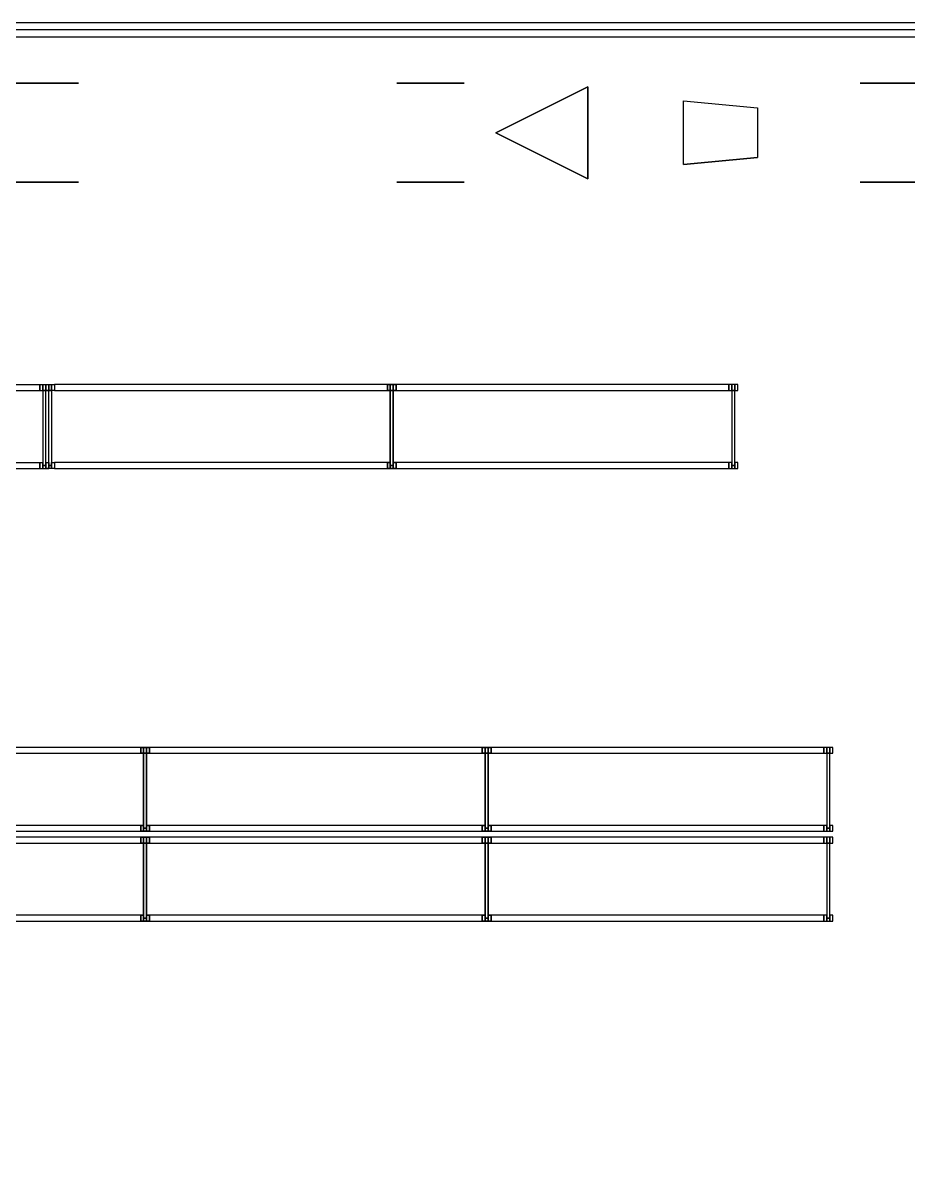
# Model space of a CAD drawing. Header units: millimetres. Extents: x 298 to 399, y 221 to 238.
# Drawn here: x 319.29 to 325.65, y 228.93 to 237.13 of the extents above; entities that cross this region are included whole.
import ezdxf

# ---------------------------------------------------------------- set-up
doc = ezdxf.new("R2010")
doc.units = ezdxf.units.MM
for name, color, linetype in [('diagonal s1000', 5, 'Continuous'), ('M1$0$A-BARANDA MEZANINE', 6, 'Continuous'), ('PL_N2$0$PLANTA', 253, 'Continuous')]:
    doc.layers.add(name, color=color, linetype=linetype)

# ---------------------------------------------------------------- blocks, each defined once
blk = doc.blocks.new('PL_N2$0$root_factoryordercollection_abez2_BLOCK')
at = {"color": 237, "true_color": 0x802060}
for p, q in [((-14, 390), (14, 390)), ((-14, 0), (14, 0))]:
    blk.add_line(p, q, dxfattribs=at)
at = {"color": 70, "true_color": 0x80ff20}
for p, q in [((0, 390), (-3, 387)), ((0, 390), (3, 387)), ((0, 0), (-3, 3)), ((0, 0), (3, 3))]:
    blk.add_line(p, q, dxfattribs=at)
at = {"color": 9, "true_color": 0xc0c0c0}
for points, invisible_edges in [([(-14, 386, -6.75), (-14, 394, -6.75), (-14, 394, -7.75)], 12), ([(-14, 386, -6.75), (-14, 394, -7.75), (-14, 391.5, -10.75)], 13), ([(14, 386, -6.75), (14, 394, -6.75), (14, 394, -7.75)], 12), ([(14, 386, -6.75), (14, 394, -7.75), (14, 391.5, -10.75)], 13), ([(-14, 386, -6.75), (-14, 391.5, -10.75), (-14, 388.5, -10.75)], 13), ([(14, 386, -6.75), (14, 391.5, -10.75), (14, 388.5, -10.75)], 13), ([(-14, 375, -4.75), (-14, 375, -6.75), (-14, 390, -14.75)], 12), ([(-14, 375, -4.75), (-14, 390, -14.75), (-14, 390, -12.75)], 1), ([(-14, 386, -6.75), (-14, 388.5, -10.75), (-14, 386, -7.75)], 1), ([(14, 375, -4.75), (14, 375, -6.75), (14, 390, -14.75)], 12), ([(14, 375, -4.75), (14, 390, -14.75), (14, 390, -12.75)], 1), ([(14, 386, -6.75), (14, 388.5, -10.75), (14, 386, -7.75)], 1), ([(-14, 338, -6.75), (-14, 346, -6.75), (-14, 346, -7.75)], 12), ([(-14, 338, -6.75), (-14, 346, -7.75), (-14, 343.5, -10.75)], 13), ([(14, 338, -6.75), (14, 346, -6.75), (14, 346, -7.75)], 12), ([(14, 338, -6.75), (14, 346, -7.75), (14, 343.5, -10.75)], 13), ([(-14, 338, -6.75), (-14, 343.5, -10.75), (-14, 340.5, -10.75)], 13), ([(-14, 327, -4.75), (-14, 327, -6.75), (-14, 342, -14.75)], 12), ([(-14, 327, -4.75), (-14, 342, -14.75), (-14, 342, -12.75)], 1), ([(14, 338, -6.75), (14, 343.5, -10.75), (14, 340.5, -10.75)], 13), ([(14, 327, -4.75), (14, 327, -6.75), (14, 342, -14.75)], 12), ([(14, 327, -4.75), (14, 342, -14.75), (14, 342, -12.75)], 1), ([(-14, 338, -6.75), (-14, 340.5, -10.75), (-14, 338, -7.75)], 1), ([(14, 338, -6.75), (14, 340.5, -10.75), (14, 338, -7.75)], 1), ([(-14, 237, -4.75), (-14, 237, -6.75), (-14, 222, -14.75)], 12), ([(-14, 237, -4.75), (-14, 222, -14.75), (-14, 222, -12.75)], 1), ([(14, 237, -4.75), (14, 237, -6.75), (14, 222, -14.75)], 12), ([(14, 237, -4.75), (14, 222, -14.75), (14, 222, -12.75)], 1), ([(-14, 218, -6.75), (-14, 226, -6.75), (-14, 226, -7.75)], 12), ([(-14, 218, -6.75), (-14, 226, -7.75), (-14, 223.5, -10.75)], 13), ([(14, 218, -6.75), (14, 226, -6.75), (14, 226, -7.75)], 12), ([(14, 218, -6.75), (14, 226, -7.75), (14, 223.5, -10.75)], 13), ([(-14, 218, -6.75), (-14, 223.5, -10.75), (-14, 220.5, -10.75)], 13), ([(14, 218, -6.75), (14, 223.5, -10.75), (14, 220.5, -10.75)], 13), ([(-14, 218, -6.75), (-14, 220.5, -10.75), (-14, 218, -7.75)], 1), ([(14, 218, -6.75), (14, 220.5, -10.75), (14, 218, -7.75)], 1), ([(-9, 156, -18.25), (9, 156, -18.25), (7, 135, -9.5)], 12), ([(-9, 156, -18.25), (7, 135, -9.5), (-7, 135, -9.5)], 1), ([(-9, 156, -18.25), (-9, 156, -9.5), (-7, 135, -9.5)], 12), ([(9, 156, -18.25), (9, 156, -9.5), (7, 135, -9.5)], 12), ([(-14, 98, -6.75), (-14, 106, -6.75), (-14, 106, -7.75)], 12), ([(-14, 98, -6.75), (-14, 106, -7.75), (-14, 103.5, -10.75)], 13), ([(-14, 98, -6.75), (-14, 103.5, -10.75), (-14, 100.5, -10.75)], 13), ([(14, 98, -6.75), (14, 106, -6.75), (14, 106, -7.75)], 12), ([(14, 98, -6.75), (14, 106, -7.75), (14, 103.5, -10.75)], 13), ([(14, 98, -6.75), (14, 103.5, -10.75), (14, 100.5, -10.75)], 13), ([(-14, 87, -4.75), (-14, 87, -6.75), (-14, 102, -14.75)], 12), ([(-14, 87, -4.75), (-14, 102, -14.75), (-14, 102, -12.75)], 1), ([(-14, 98, -6.75), (-14, 100.5, -10.75), (-14, 98, -7.75)], 1), ([(14, 87, -4.75), (14, 87, -6.75), (14, 102, -14.75)], 12), ([(14, 87, -4.75), (14, 102, -14.75), (14, 102, -12.75)], 1), ([(14, 98, -6.75), (14, 100.5, -10.75), (14, 98, -7.75)], 1)]:
    blk.add_3dface(points, dxfattribs=dict(at, invisible_edges=invisible_edges))
at = {"layer": 'PL_N2$0$PLANTA'}
for points, invisible_edges in [([(0, 209, 18), (13, 183, 18), (-13, 183, 18)], 12), ([(0, 209, 14), (13, 183, 14), (-13, 183, 14)], 12), ([(0, 209, 14), (-13, 183, 14), (-13, 183, 18)], 12), ([(0, 209, 14), (-13, 183, 18), (0, 209, 18)], 1), ([(0, 209, 14), (13, 183, 14), (13, 183, 18)], 12), ([(0, 209, 14), (13, 183, 18), (0, 209, 18)], 1), ([(13, 183, 14), (-13, 183, 14), (-13, 183, 18)], 12), ([(13, 183, 14), (-13, 183, 18), (13, 183, 18)], 1)]:
    blk.add_3dface(points, dxfattribs=dict(at, invisible_edges=invisible_edges))
blk = doc.blocks.new('A$C7a458910')
at = {"layer": 'diagonal s1000', "color": 142}
for points in [[(0.0264, -2.249), (0.0264, -2.2913), (0.0052, -2.2913), (0.0052, -2.249)], [(0.0475, -2.249), (0.0475, -2.2913), (0.0263, -2.2913), (0.0263, -2.249)], [(0.0263, -2.8299), (0.0263, -2.2913), (0.0475, -2.2913), (0.0475, -2.8299)], [(0.0687, -2.249), (0.0687, -2.2913), (0.0475, -2.2913), (0.0475, -2.249)], [(2.4576, -2.249), (2.4576, -2.2913), (0.0687, -2.2913), (0.0687, -2.249)], [(2.4576, -2.249), (2.4576, -2.2913), (2.4788, -2.2913), (2.4788, -2.249)], [(2.4788, -2.249), (2.4788, -2.2913), (2.4999, -2.2913), (2.4999, -2.249)], [(2.4999, -2.8299), (2.4999, -2.2913), (2.4788, -2.2913), (2.4788, -2.8299)], [(2.4999, -2.249), (2.4999, -2.2913), (2.521, -2.2913), (2.521, -2.249)], [(0.0263, -2.8087), (0.0263, -2.851), (0.0052, -2.851), (0.0052, -2.8087)], [(0.0475, -2.8299), (0.0475, -2.851), (0.0264, -2.851), (0.0264, -2.8299)], [(0.0687, -2.8087), (0.0687, -2.851), (0.0475, -2.851), (0.0475, -2.8087)], [(2.4576, -2.8087), (2.4576, -2.851), (0.0687, -2.851), (0.0687, -2.8087)], [(2.4576, -2.8087), (2.4576, -2.851), (2.4788, -2.851), (2.4788, -2.8087)], [(2.4788, -2.8299), (2.4788, -2.851), (2.4999, -2.851), (2.4999, -2.8299)], [(2.4999, -2.8087), (2.4999, -2.851), (2.521, -2.851), (2.521, -2.8087)]]:
    blk.add_lwpolyline(points, close=True, dxfattribs=at)

msp = doc.modelspace()

# ---------------------------------------------------------------- linework, layer by layer
msp.add_line((398.9869, 237.1273), (298.1797, 237.1273))
msp.add_lwpolyline([(298.1797, 237.1273), (298.1797, 220.62), (398.9869, 220.62), (398.9869, 237.1273)], close=True)
at = {"layer": 'M1$0$A-BARANDA MEZANINE', "elevation": -0.001}
msp.add_lwpolyline([(298.229, 237.0273), (398.9369, 237.0273), (398.9369, 237.0773), (298.229, 237.0773)], close=True, dxfattribs=at)

# ---------------------------------------------------------------- block references
at = {"linetype": 'ByBlock', "xscale": -1}
for p in [(319.482, 236.7781), (321.9758, 236.7797), (324.4282, 236.7797), (320.205, 234.1747), (322.6574, 234.1747), (325.1097, 234.1747), (320.205, 233.5294), (322.6574, 233.5294), (325.1097, 233.5294)]:
    msp.add_blockref('A$C7a458910', p, dxfattribs=at)
at = {"layer": 'PL_N2$0$PLANTA', "xscale": 0.0254000000000001, "yscale": 0.0254000000000001, "zscale": 0.0254000000000001, "rotation": 90}
msp.add_blockref('PL_N2$0$root_factoryordercollection_abez2_BLOCK', (327.9948, 236.3383, 9.7128), dxfattribs=at)

doc.saveas('drawing.dxf')
